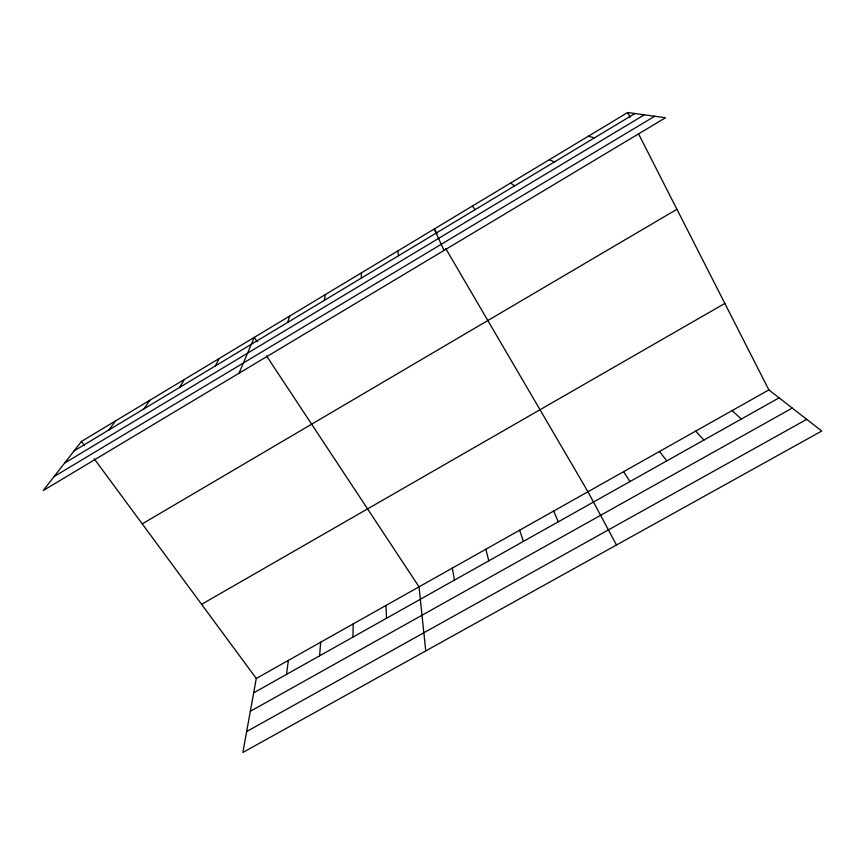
<?xml version="1.0" encoding="UTF-8"?>
<svg xmlns="http://www.w3.org/2000/svg" width="865" height="865" viewBox="0 0 865 865"><rect width="100%" height="100%" fill="white"/><g stroke="black" fill="none" stroke-linecap="round" stroke-linejoin="round"><path stroke-width="1.3" d="M361.3 278.119L361.419 272.864M352.92 637.116L353.212 623.892M319.585 655.832L320.666 642.219M286.51 674.397L288.359 660.406M94.123 458.666L256.289 678.452L242.86 752.474L821.75 431.019L768.866 389.91L638.435 133.653M324.353 300.35L325.413 294.543M287.699 322.396L289.71 316.039M239.01 373.248L254.299 337.361L257.186 341.729M215.32 365.938L219.169 358.521M179.574 387.444L184.321 379.497M144.12 408.767L149.753 400.311M108.958 429.927L115.456 420.963M81.429 441.453L43.25 490.52L665.509 117.737L627.687 112.526L81.429 441.453L84.608 445.756M74.076 450.903L634.921 113.52M64.572 463.11L644.306 114.818M54.117 476.55L654.675 116.245M142.228 523.866L676.927 209.276M201.599 604.332L724.848 303.442M256.289 678.452L768.866 389.91M253.683 692.833L779.073 397.846M250.331 711.311L792.243 408.085M246.655 731.552L806.721 419.341M588.341 136.216L594.46 137.859M549.329 159.711L554.357 161.982M510.653 183.002L514.61 185.899M732.104 410.605L741.348 419.028M695.644 431.127L703.937 440.036M472.312 206.086L475.209 209.6M659.465 451.498L666.818 460.872M266.55 355.915L419.038 586.838L425.753 650.913M623.579 471.706L630.001 481.546M436.987 233.582L434.295 228.976L443.983 250.45M445.745 248.547L587.962 491.753L616.486 544.993M627.687 112.526L630.077 117.218M553.665 511.053L558.314 521.79M519.627 530.213L523.422 541.382M485.838 549.232L488.79 560.823M397.705 251.012L398.57 255.705M452.309 568.11L454.439 580.123M385.995 605.435L386.493 618.259"/></g></svg>
